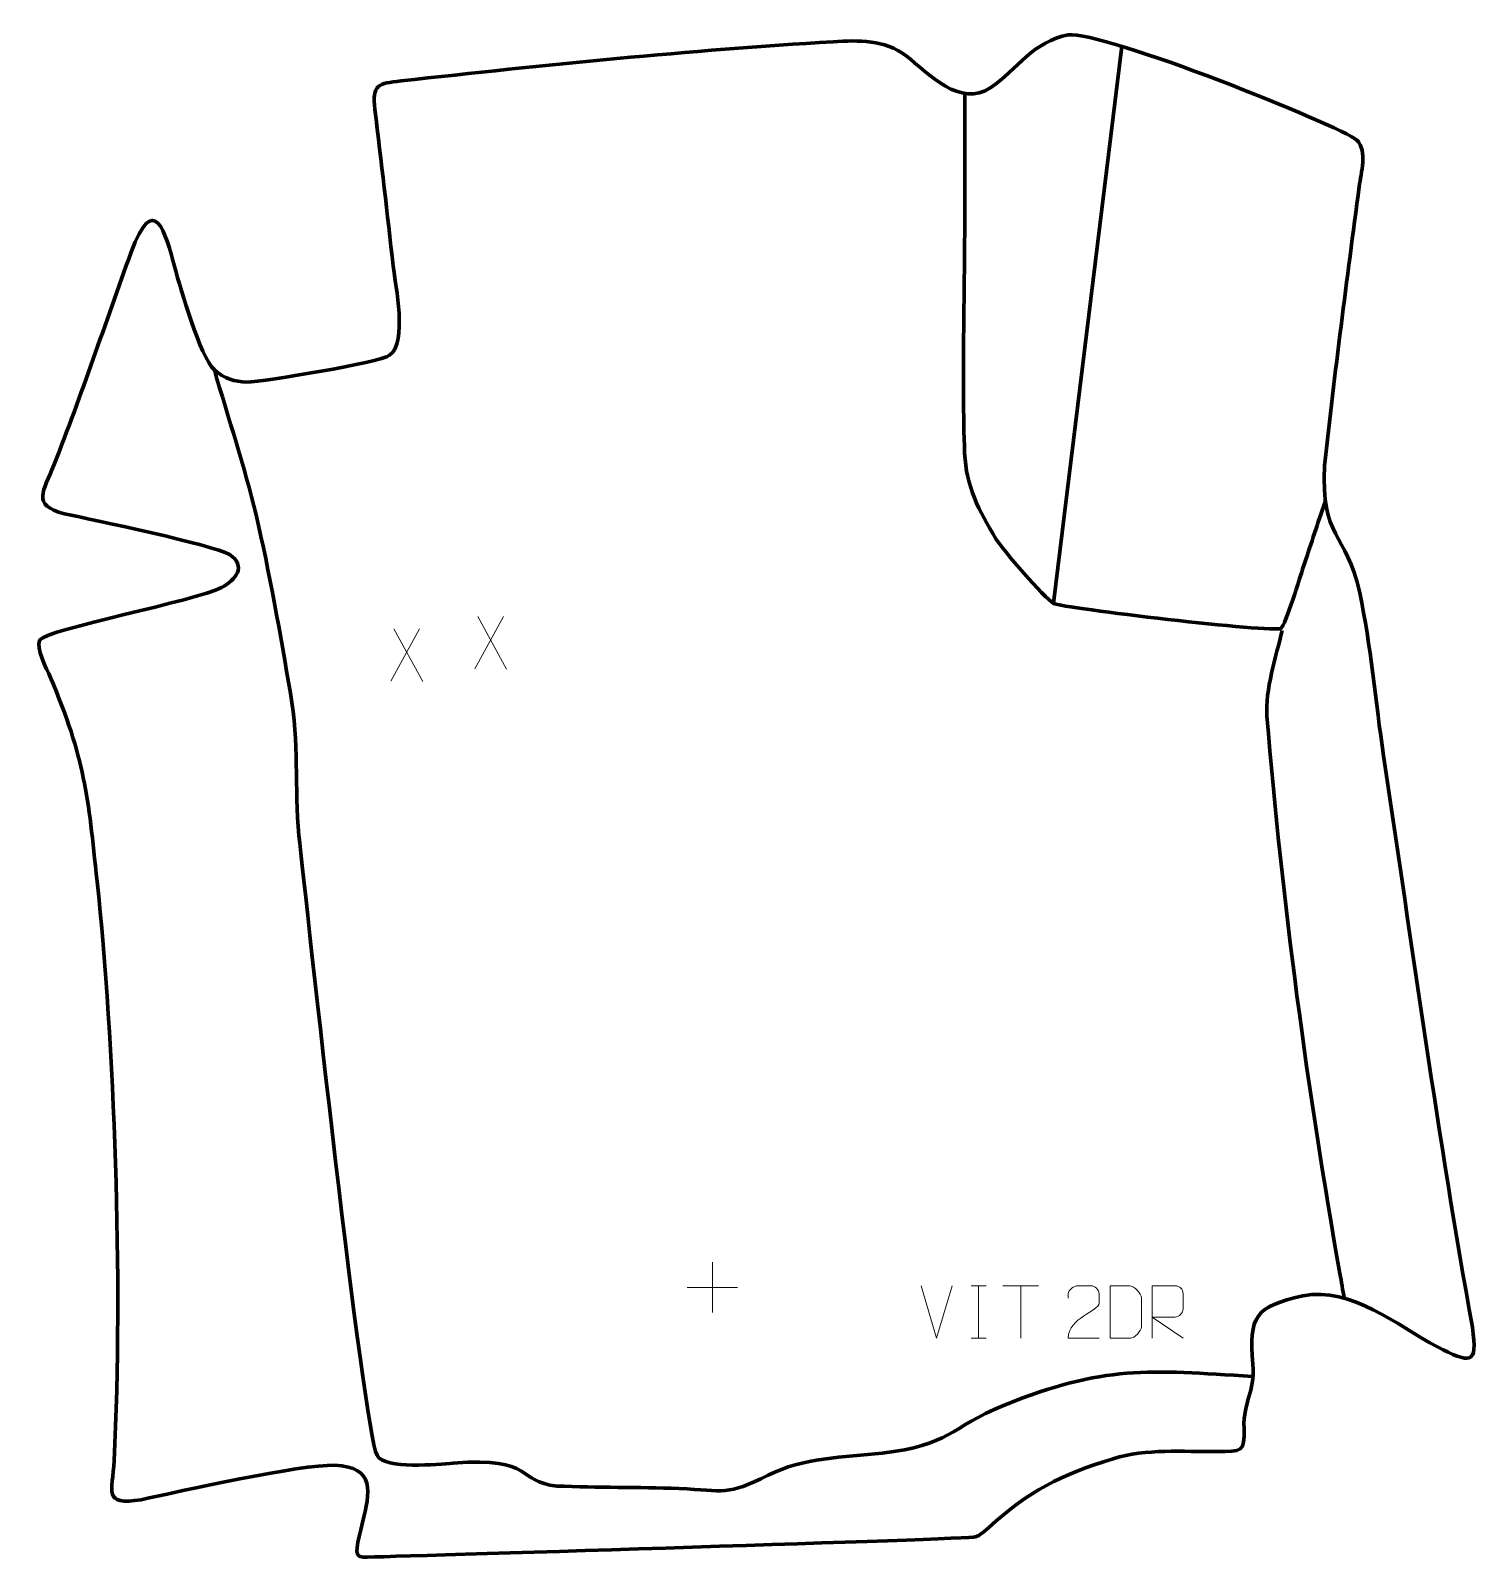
# Model space of a CAD drawing. Header units: millimetres. Extents: x -654 to 35, y 194 to 921.
import ezdxf

# ---------------------------------------------------------------- set-up
doc = ezdxf.new("R2010")
doc.units = ezdxf.units.MM
doc.header["$MEASUREMENT"] = 0
doc.layers.add('layer 2', color=7, linetype='Continuous')
doc.layers.add('layer 3', color=7, linetype='Continuous')

msp = doc.modelspace()

# ---------------------------------------------------------------- linework, layer by layer
at = {"layer": 'layer 2', "color": 142, "lineweight": 158}
msp.add_open_spline([(-167.0324, 648.2622), (-167.0324, 648.2622), (-134.4781, 913.5311), (-134.4781, 913.5311)], degree=3, dxfattribs=at)
for points, knots in [([(-209.2643, 891.0466), (-209.2783, 871.0004), (-209.2923, 850.9542), (-209.3063, 830.9081), (-209.3063, 830.9081), (-209.3317, 794.3361), (-210.6565, 756.1009), (-209.3747, 719.7676), (-209.3747, 719.7676), (-208.5911, 703.8935), (-202.6526, 692.2981), (-194.4586, 679.0162), (-194.4586, 679.0162), (-191.3812, 674.0278), (-171.3612, 650.6313), (-167.0361, 648.2463), (-167.0361, 648.2463), (-162.7797, 645.8993), (-62.1725, 634.1475), (-58.8015, 636.3144), (-58.8015, 636.3144), (-56.5836, 637.7402), (-49.5134, 661.3677), (-48.1413, 665.4915), (-48.1413, 665.4915), (-44.9559, 675.0654), (-41.7705, 684.6394), (-38.5851, 694.2133), (-38.5851, 694.2133), (-38.5851, 694.2133), (-37.6295, 697.0855), (-37.6295, 697.0855)], [0, 0, 0, 0, 0.11111111, 0.11111111, 0.11111111, 0.11111111, 0.22222222, 0.22222222, 0.22222222, 0.22222222, 0.33333333, 0.33333333, 0.33333333, 0.33333333, 0.44444444, 0.44444444, 0.44444444, 0.44444444, 0.55555556, 0.55555556, 0.55555556, 0.55555556, 0.66666667, 0.66666667, 0.66666667, 0.66666667, 0.77777778, 0.77777778, 0.77777778, 0.77777778, 1, 1, 1, 1]), ([(-72.1137, 280.0561), (-121.973, 283.1127), (-142.8832, 285.5941), (-190.7771, 266.2602), (-190.7771, 266.2602), (-216.6769, 255.4966), (-216.4753, 247.1487), (-248.6634, 243.5531), (-248.6634, 243.5531), (-266.5195, 241.6517), (-286.5624, 241.2649), (-302.8262, 233.0865), (-302.8262, 233.0865), (-322.8256, 223.0297), (-323.2631, 225.7339), (-345.4195, 226.6569), (-345.4195, 226.6569), (-364.7366, 227.3359), (-384.2117, 227.1004), (-403.4251, 227.8455), (-403.4251, 227.8455), (-422.9823, 229.8232), (-413.4384, 241.6811), (-452.8832, 238.7743), (-452.8832, 238.7743), (-459.8462, 238.2612), (-485.3878, 235.5424), (-489.1171, 242.4842), (-489.1171, 242.4842), (-495.6479, 254.6412), (-522.7609, 505.5463), (-526.2944, 537.701), (-526.2944, 537.701), (-528.4297, 560.9273), (-526.2022, 581.8997), (-530.3039, 605.3993), (-530.3039, 605.3993), (-535.1531, 633.182), (-540.2448, 663.107), (-546.7139, 690.4528), (-546.7139, 690.4528), (-552.1163, 713.2898), (-560.0218, 736.635), (-566.5375, 759.409)], [0, 0, 0, 0, 0.08333333, 0.08333333, 0.08333333, 0.08333333, 0.16666667, 0.16666667, 0.16666667, 0.16666667, 0.25, 0.25, 0.25, 0.25, 0.33333333, 0.33333333, 0.33333333, 0.33333333, 0.41666667, 0.41666667, 0.41666667, 0.41666667, 0.5, 0.5, 0.5, 0.5, 0.58333333, 0.58333333, 0.58333333, 0.58333333, 0.66666667, 0.66666667, 0.66666667, 0.66666667, 0.75, 0.75, 0.75, 0.75, 0.83333333, 0.83333333, 0.83333333, 0.83333333, 1, 1, 1, 1]), ([(-58.1753, 635.3335), (-61.0588, 623.1821), (-66.4118, 606.7109), (-65.4177, 594.4831), (-65.4177, 594.4831), (-58.329, 507.2867), (-45.9713, 415.1478), (-30.6891, 329.0018), (-30.6891, 329.0018), (-29.9998, 325.0948), (-29.3106, 321.1878), (-28.6214, 317.2807)], [0, 0, 0, 0, 0.25, 0.25, 0.25, 0.25, 0.5, 0.5, 0.5, 0.5, 1, 1, 1, 1])]:
    msp.add_open_spline(points, degree=3, knots=knots, dxfattribs=at)
at = {"layer": 'layer 2', "color": 250, "lineweight": 9}
for points in [[(-428.8618, 641.9219), (-428.8618, 641.9219), (-442.6024, 617.0261), (-442.6024, 617.0261)], [(-441.1478, 641.9219), (-441.1478, 641.9219), (-427.4072, 616.9684), (-427.4072, 616.9684)], [(-468.8138, 636.0348), (-468.8138, 636.0348), (-482.5544, 611.139), (-482.5544, 611.139)], [(-481.0998, 636.0348), (-481.0998, 636.0348), (-467.3592, 611.0813), (-467.3592, 611.0813)], [(-329.4346, 334.4508), (-329.4346, 334.4508), (-329.4346, 310.4729), (-329.4346, 310.4729)], [(-341.4235, 322.4618), (-341.4235, 322.4618), (-317.4456, 322.4618), (-317.4456, 322.4618)], [(-222.6807, 298.2691), (-222.6807, 298.2691), (-230.0025, 323.2227), (-230.0025, 323.2227)], [(-215.3588, 323.2227), (-215.3588, 323.2227), (-222.6806, 298.2691), (-222.6806, 298.2691)], [(-206.2648, 323.2227), (-206.2648, 323.2227), (-199.0967, 323.2227), (-199.0967, 323.2227)], [(-202.6808, 323.2227), (-202.6808, 323.2227), (-202.6808, 298.2692), (-202.6808, 298.2692)], [(-191.1744, 323.1992), (-191.1744, 323.1992), (-174.1872, 323.1992), (-174.1872, 323.1992)], [(-182.6806, 298.2692), (-182.6806, 298.2692), (-182.6806, 323.2227), (-182.6806, 323.2227)], [(-206.2648, 298.2692), (-206.2648, 298.2692), (-199.0967, 298.2692), (-199.0967, 298.2692)]]:
    msp.add_open_spline(points, degree=3, dxfattribs=at)
for points, knots in [([(-145.3094, 298.2588), (-150.2238, 298.2591), (-155.1382, 298.2591), (-160.0523, 298.2588), (-160.0523, 298.2588), (-160.0523, 308.1911), (-145.4013, 310.8323), (-145.3094, 315.1426), (-145.3094, 315.1426), (-145.3097, 316.5667), (-145.3097, 317.9904), (-145.3094, 319.4137), (-145.3094, 319.4137), (-145.3263, 321.4908), (-147.4491, 323.2156), (-149.1201, 323.2329), (-149.1201, 323.2329), (-151.1933, 323.2325), (-153.2662, 323.2325), (-155.3386, 323.2329), (-155.3386, 323.2329), (-157.1607, 323.2494), (-159.9854, 321.4573), (-160.0523, 319.3637), (-160.0523, 319.3637), (-160.0523, 319.3637), (-160.0523, 317.3089), (-160.0523, 317.3089)], [0, 0, 0, 0, 0.125, 0.125, 0.125, 0.125, 0.25, 0.25, 0.25, 0.25, 0.375, 0.375, 0.375, 0.375, 0.5, 0.5, 0.5, 0.5, 0.625, 0.625, 0.625, 0.625, 0.75, 0.75, 0.75, 0.75, 1, 1, 1, 1]), ([(-140.0732, 298.2973), (-137.7414, 298.2977), (-132.7912, 298.2737), (-130.4597, 298.2734), (-130.4597, 298.2734), (-128.5347, 298.168), (-125.2161, 301.7096), (-125.2273, 303.7269), (-125.2273, 303.7269), (-125.2277, 309.497), (-125.2277, 311.6667), (-125.2273, 317.436), (-125.2273, 317.436), (-125.2316, 319.5741), (-128.6061, 323.2342), (-130.7585, 323.2207), (-130.7585, 323.2207), (-133.0842, 323.2207), (-137.8085, 323.2207), (-140.1346, 323.2207), (-140.1346, 323.2207), (-140.1342, 317.4738), (-140.0729, 304.0446), (-140.0732, 298.2973)], [0, 0, 0, 0, 0.14285714, 0.14285714, 0.14285714, 0.14285714, 0.28571429, 0.28571429, 0.28571429, 0.28571429, 0.42857143, 0.42857143, 0.42857143, 0.42857143, 0.57142857, 0.57142857, 0.57142857, 0.57142857, 0.71428571, 0.71428571, 0.71428571, 0.71428571, 1, 1, 1, 1]), ([(-120.0129, 298.2692), (-120.0129, 298.2692), (-120.0129, 323.2227), (-120.0129, 323.2227), (-120.0129, 323.2227), (-116.4181, 323.2227), (-112.8226, 323.2227), (-109.2274, 323.2227), (-109.2274, 323.2227), (-106.9021, 323.185), (-105.3448, 321.695), (-105.3489, 319.3286), (-105.3489, 319.3286), (-105.3493, 317.2931), (-105.3493, 314.2337), (-105.3489, 312.1977), (-105.3489, 312.1977), (-105.3554, 310.3222), (-107.1677, 308.3804), (-109.1772, 308.3613), (-109.1772, 308.3613), (-109.1772, 308.3613), (-120.0129, 308.3613), (-120.0129, 308.3613), (-120.0129, 308.3613), (-120.0129, 308.3613), (-105.3582, 298.2692), (-105.3582, 298.2692)], [0, 0, 0, 0, 0.125, 0.125, 0.125, 0.125, 0.25, 0.25, 0.25, 0.25, 0.375, 0.375, 0.375, 0.375, 0.5, 0.5, 0.5, 0.5, 0.625, 0.625, 0.625, 0.625, 0.75, 0.75, 0.75, 0.75, 1, 1, 1, 1])]:
    msp.add_open_spline(points, degree=3, knots=knots, dxfattribs=at)
at = {"layer": 'layer 3', "color": 242, "lineweight": 158}
msp.add_open_spline([(-272.0206, 915.6897), (-259.347, 916.4413), (-247.8511, 916.8089), (-237.1997, 909.0159), (-237.1997, 909.0159), (-226.4778, 900.5712), (-211.5411, 883.9925), (-196.8893, 893.8563), (-196.8893, 893.8563), (-184.5638, 902.5156), (-176.2124, 916.2106), (-160.0542, 918.968), (-160.0542, 918.968), (-143.4761, 921.0421), (-31.2833, 875.9684), (-22.6094, 868.9019), (-22.6094, 868.9019), (-17.5398, 863.4488), (-20.646, 853.3841), (-21.5302, 846.7184), (-21.5302, 846.7184), (-27.3487, 802.6103), (-33.2625, 757.9897), (-37.962, 713.7691), (-37.962, 713.7691), (-39.9083, 678.7742), (-27.8152, 682.7119), (-21.2269, 653.2481), (-21.2269, 653.2481), (-15.9855, 628.2806), (-13.7417, 601.1697), (-9.9177, 575.6719), (-9.9177, 575.6719), (3.6983, 484.8928), (16.1018, 393.8823), (32.3621, 303.528), (32.3621, 303.528), (35.261, 284.6949), (30.9014, 286.5601), (15.6924, 294.1174), (15.6924, 294.1174), (-3.5422, 304.4233), (-25.2007, 322.8317), (-48.3526, 318.4832), (-48.3526, 318.4832), (-71.2078, 313.113), (-73.9459, 308.9448), (-72.1841, 285.8579), (-72.1841, 285.8579), (-71.0999, 271.6506), (-76.7545, 268.7562), (-76.352, 255.3259), (-76.352, 255.3259), (-76.0117, 243.9694), (-77.261, 244.3739), (-89.1327, 244.2472), (-89.1327, 244.2472), (-105.6229, 244.1496), (-122.7294, 245.7392), (-138.7064, 240.8758), (-138.7064, 240.8758), (-163.7464, 233.0656), (-178.4624, 225.7593), (-198.0043, 208.0147), (-198.0043, 208.0147), (-200.8138, 205.4637), (-202.8532, 203.6799), (-205.0949, 203.505), (-205.0949, 203.505), (-222.1845, 202.1714), (-482.2246, 194.2197), (-495.5735, 193.95), (-495.5735, 193.95), (-500.9636, 193.8411), (-498.1586, 201.0664), (-495.9547, 210.4391), (-495.9547, 210.4391), (-492.5602, 224.8749), (-489.5768, 236.9188), (-509.267, 237.729), (-509.267, 237.729), (-525.1461, 238.3821), (-583.2732, 225.3055), (-601.4212, 221.3292), (-601.4212, 221.3292), (-619.8997, 218.4726), (-615.0488, 224.9695), (-614.2788, 240.0286), (-614.2788, 240.0286), (-609.8964, 325.739), (-614.2591, 440.0279), (-622.3699, 515.7728), (-622.3699, 515.7728), (-626.7577, 556.7498), (-628.0564, 573.9019), (-644.6935, 613.1746), (-644.6935, 613.1746), (-646.2182, 616.7738), (-651.8113, 627.307), (-649.6425, 630.7925), (-649.6425, 630.7925), (-646.4683, 635.8936), (-574.746, 649.5791), (-563.2258, 655.7458), (-563.2258, 655.7458), (-556.3624, 659.4198), (-551.0527, 665.9092), (-559.3837, 671.5257), (-559.3837, 671.5257), (-567.3105, 676.0763), (-623.7354, 687.889), (-637.905, 690.9455), (-637.905, 690.9455), (-654.0617, 694.9914), (-647.7396, 701.8779), (-642.9448, 714.0736), (-642.9448, 714.0736), (-629.797, 747.7162), (-618.4102, 781.522), (-606.1998, 815.4463), (-606.1998, 815.4463), (-595.1786, 844.5714), (-590.1206, 825.7311), (-585.3773, 808.1609), (-585.3773, 808.1609), (-582.5157, 797.6843), (-573.492, 766.0839), (-566.5375, 759.409), (-566.5375, 759.409), (-561.8531, 755.2862), (-556.6595, 753.785), (-551.2218, 753.6195), (-551.2218, 753.6195), (-542.5385, 753.8647), (-487.8207, 762.8898), (-483.094, 766.4336), (-483.094, 766.4336), (-474.593, 772.8072), (-480.2837, 799.0586), (-481.3988, 808.8816), (-481.3988, 808.8816), (-484.2229, 833.7573), (-487.1023, 858.6255), (-490.0835, 883.4829), (-490.0835, 883.4829), (-491.516, 895.4058), (-488.6606, 895.8264), (-477.6332, 897.0538), (-477.6332, 897.0538), (-409.679, 904.6172), (-340.2552, 911.6433), (-272.0206, 915.6897)], degree=3, knots=[0, 0, 0, 0, 0.02564103, 0.02564103, 0.02564103, 0.02564103, 0.05128205, 0.05128205, 0.05128205, 0.05128205, 0.07692308, 0.07692308, 0.07692308, 0.07692308, 0.1025641, 0.1025641, 0.1025641, 0.1025641, 0.12820513, 0.12820513, 0.12820513, 0.12820513, 0.15384615, 0.15384615, 0.15384615, 0.15384615, 0.17948718, 0.17948718, 0.17948718, 0.17948718, 0.20512821, 0.20512821, 0.20512821, 0.20512821, 0.23076923, 0.23076923, 0.23076923, 0.23076923, 0.25641026, 0.25641026, 0.25641026, 0.25641026, 0.28205128, 0.28205128, 0.28205128, 0.28205128, 0.30769231, 0.30769231, 0.30769231, 0.30769231, 0.33333333, 0.33333333, 0.33333333, 0.33333333, 0.35897436, 0.35897436, 0.35897436, 0.35897436, 0.38461538, 0.38461538, 0.38461538, 0.38461538, 0.41025641, 0.41025641, 0.41025641, 0.41025641, 0.43589744, 0.43589744, 0.43589744, 0.43589744, 0.46153846, 0.46153846, 0.46153846, 0.46153846, 0.48717949, 0.48717949, 0.48717949, 0.48717949, 0.51282051, 0.51282051, 0.51282051, 0.51282051, 0.53846154, 0.53846154, 0.53846154, 0.53846154, 0.56410256, 0.56410256, 0.56410256, 0.56410256, 0.58974359, 0.58974359, 0.58974359, 0.58974359, 0.61538462, 0.61538462, 0.61538462, 0.61538462, 0.64102564, 0.64102564, 0.64102564, 0.64102564, 0.66666667, 0.66666667, 0.66666667, 0.66666667, 0.69230769, 0.69230769, 0.69230769, 0.69230769, 0.71794872, 0.71794872, 0.71794872, 0.71794872, 0.74358974, 0.74358974, 0.74358974, 0.74358974, 0.76923077, 0.76923077, 0.76923077, 0.76923077, 0.79487179, 0.79487179, 0.79487179, 0.79487179, 0.82051282, 0.82051282, 0.82051282, 0.82051282, 0.84615385, 0.84615385, 0.84615385, 0.84615385, 0.87179487, 0.87179487, 0.87179487, 0.87179487, 0.8974359, 0.8974359, 0.8974359, 0.8974359, 0.92307692, 0.92307692, 0.92307692, 0.92307692, 0.94871795, 0.94871795, 0.94871795, 0.94871795, 1, 1, 1, 1], dxfattribs=at)

doc.saveas('drawing.dxf')
